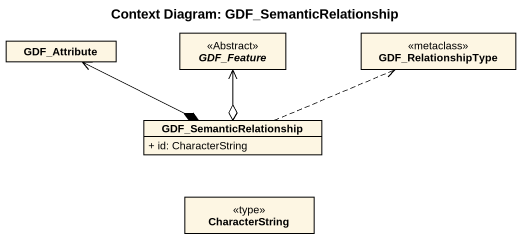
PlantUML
@startuml
title Context Diagram: GDF_SemanticRelationship
hide circle
hide empty members
skinparam classAttributeIconSize 0
class GDF_Attribute
abstract class GDF_Feature <<Abstract>>
class GDF_RelationshipType <<metaclass>>
class GDF_SemanticRelationship {
  + id: CharacterString
}
class CharacterString <<type>>
GDF_SemanticRelationship *-left-> GDF_Attribute
GDF_SemanticRelationship o-up-> GDF_Feature
GDF_SemanticRelationship .right.> GDF_RelationshipType
@enduml
